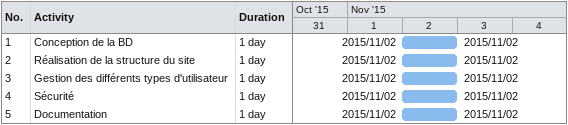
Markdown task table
| ID | Task | Duration | Start | Finish |
|---|---|---|---|---|
| 1 | Conception de la BD | 1d | 2015-11-02 | 2015-11-02 |
| 2 | Réalisation de la structure du site | 1d | 2015-11-02 | 2015-11-02 |
| 3 | Gestion des différents types d'utilisateur | 1d | 2015-11-02 | 2015-11-02 |
| 4 | Sécurité | 1d | 2015-11-02 | 2015-11-02 |
| 5 | Documentation | 1d | 2015-11-02 | 2015-11-02 |
